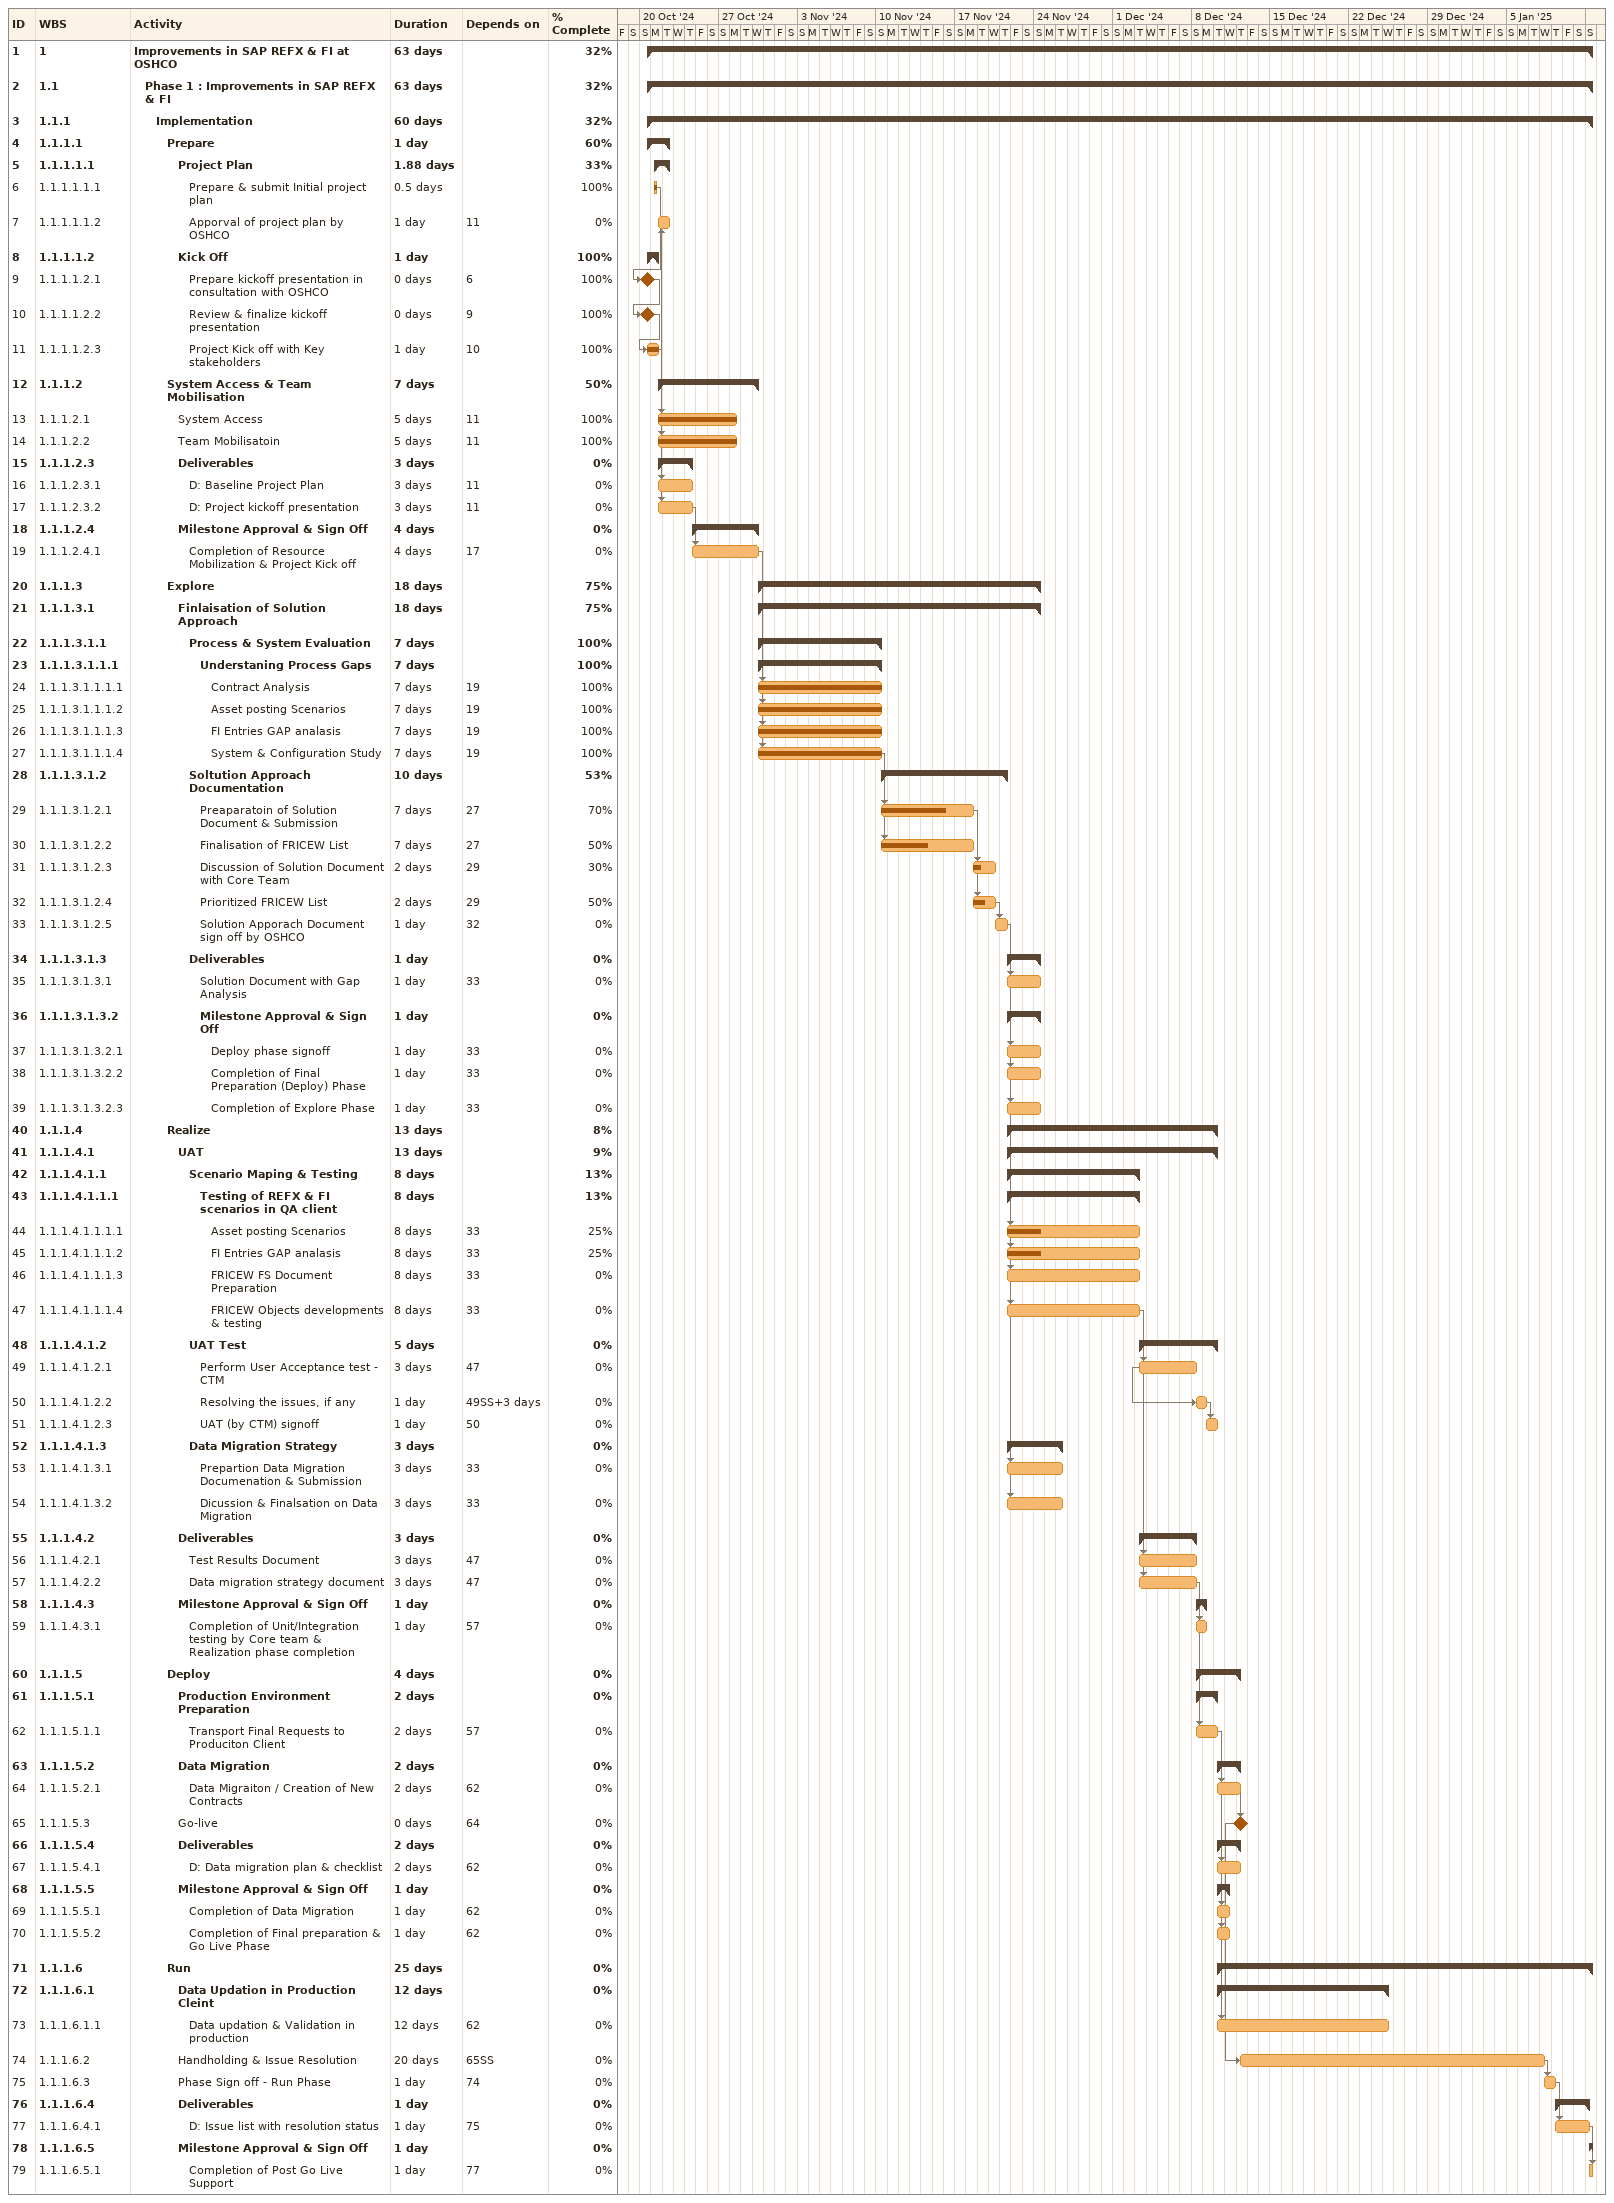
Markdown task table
| ID | WBS | Task | Duration | Start | Finish | Predecessors | % complete |
|---|---|---|---|---|---|---|---|
| 1 | 1 | **Improvements in SAP REFX & FI at OSHCO** | 63d | 2024-10-20 | 2025-01-12 |  | 32 |
| 2 | 1.1 | **Phase 1 : Improvements in SAP REFX & FI** | 63d | 2024-10-20 | 2025-01-12 |  | 32 |
| 3 | 1.1.1 | **Implementation** | 60d | 2024-10-20 | 2025-01-12 |  | 32 |
| 4 | 1.1.1.1 | **Prepare** | 1d | 2024-10-20 | 2024-10-22 |  | 60 |
| 5 | 1.1.1.1.1 | **Project Plan** | 1.88d | 2024-10-21 | 2024-10-22 |  | 33 |
| 6 | 1.1.1.1.1.1 | Prepare & submit Initial project plan | 0.5d | 2024-10-21 | 2024-10-21 |  | 100 |
| 7 | 1.1.1.1.1.2 | Apporval of project plan by OSHCO | 1d | 2024-10-21 | 2024-10-22 | 11 | 0 |
| 8 | 1.1.1.1.2 | **Kick Off** | 1d | 2024-10-20 | 2024-10-21 |  | 100 |
| 9 | 1.1.1.1.2.1 | Prepare kickoff presentation in consultation with OSHCO | 0d | 2024-10-20 | 2024-10-20 | 6 | 100 |
| 10 | 1.1.1.1.2.2 | Review & finalize kickoff presentation | 0d | 2024-10-20 | 2024-10-20 | 9 | 100 |
| 11 | 1.1.1.1.2.3 | Project Kick off with Key stakeholders | 1d | 2024-10-20 | 2024-10-21 | 10 | 100 |
| 12 | 1.1.1.2 | **System Access & Team Mobilisation** | 7d | 2024-10-21 | 2024-10-30 |  | 50 |
| 13 | 1.1.1.2.1 | System Access | 5d | 2024-10-21 | 2024-10-28 | 11 | 100 |
| 14 | 1.1.1.2.2 | Team Mobilisatoin | 5d | 2024-10-21 | 2024-10-28 | 11 | 100 |
| 15 | 1.1.1.2.3 | **Deliverables** | 3d | 2024-10-21 | 2024-10-24 |  | 0 |
| 16 | 1.1.1.2.3.1 | D: Baseline Project Plan | 3d | 2024-10-21 | 2024-10-24 | 11 | 0 |
| 17 | 1.1.1.2.3.2 | D: Project kickoff presentation | 3d | 2024-10-21 | 2024-10-24 | 11 | 0 |
| 18 | 1.1.1.2.4 | **Milestone Approval & Sign Off** | 4d | 2024-10-24 | 2024-10-30 |  | 0 |
| 19 | 1.1.1.2.4.1 | Completion of Resource Mobilization & Project Kick off | 4d | 2024-10-24 | 2024-10-30 | 17 | 0 |
| 20 | 1.1.1.3 | **Explore** | 18d | 2024-10-30 | 2024-11-24 |  | 75 |
| 21 | 1.1.1.3.1 | **Finlaisation of Solution Approach** | 18d | 2024-10-30 | 2024-11-24 |  | 75 |
| 22 | 1.1.1.3.1.1 | **Process & System Evaluation** | 7d | 2024-10-30 | 2024-11-10 |  | 100 |
| 23 | 1.1.1.3.1.1.1 | **Understaning Process Gaps** | 7d | 2024-10-30 | 2024-11-10 |  | 100 |
| 24 | 1.1.1.3.1.1.1.1 | Contract Analysis | 7d | 2024-10-30 | 2024-11-10 | 19 | 100 |
| 25 | 1.1.1.3.1.1.1.2 | Asset posting Scenarios | 7d | 2024-10-30 | 2024-11-10 | 19 | 100 |
| 26 | 1.1.1.3.1.1.1.3 | FI Entries GAP analasis | 7d | 2024-10-30 | 2024-11-10 | 19 | 100 |
| 27 | 1.1.1.3.1.1.1.4 | System & Configuration Study | 7d | 2024-10-30 | 2024-11-10 | 19 | 100 |
| 28 | 1.1.1.3.1.2 | **Soltution Approach Documentation** | 10d | 2024-11-10 | 2024-11-21 |  | 53 |
| 29 | 1.1.1.3.1.2.1 | Preaparatoin of Solution Document & Submission | 7d | 2024-11-10 | 2024-11-18 | 27 | 70 |
| 30 | 1.1.1.3.1.2.2 | Finalisation of FRICEW List | 7d | 2024-11-10 | 2024-11-18 | 27 | 50 |
| 31 | 1.1.1.3.1.2.3 | Discussion of Solution Document with Core Team | 2d | 2024-11-18 | 2024-11-20 | 29 | 30 |
| 32 | 1.1.1.3.1.2.4 | Prioritized FRICEW List | 2d | 2024-11-18 | 2024-11-20 | 29 | 50 |
| 33 | 1.1.1.3.1.2.5 | Solution Apporach Document sign off by OSHCO | 1d | 2024-11-20 | 2024-11-21 | 32 | 0 |
| 34 | 1.1.1.3.1.3 | **Deliverables** | 1d | 2024-11-21 | 2024-11-24 |  | 0 |
| 35 | 1.1.1.3.1.3.1 | Solution Document with Gap Analysis | 1d | 2024-11-21 | 2024-11-24 | 33 | 0 |
| 36 | 1.1.1.3.1.3.2 | **Milestone Approval & Sign Off** | 1d | 2024-11-21 | 2024-11-24 |  | 0 |
| 37 | 1.1.1.3.1.3.2.1 | Deploy phase signoff | 1d | 2024-11-21 | 2024-11-24 | 33 | 0 |
| 38 | 1.1.1.3.1.3.2.2 | Completion of Final Preparation (Deploy) Phase | 1d | 2024-11-21 | 2024-11-24 | 33 | 0 |
| 39 | 1.1.1.3.1.3.2.3 | Completion of Explore Phase | 1d | 2024-11-21 | 2024-11-24 | 33 | 0 |
| 40 | 1.1.1.4 | **Realize** | 13d | 2024-11-21 | 2024-12-10 |  | 8 |
| 41 | 1.1.1.4.1 | **UAT** | 13d | 2024-11-21 | 2024-12-10 |  | 9 |
| 42 | 1.1.1.4.1.1 | **Scenario Maping & Testing** | 8d | 2024-11-21 | 2024-12-03 |  | 13 |
| 43 | 1.1.1.4.1.1.1 | **Testing of REFX & FI scenarios in QA client** | 8d | 2024-11-21 | 2024-12-03 |  | 13 |
| 44 | 1.1.1.4.1.1.1.1 | Asset posting Scenarios | 8d | 2024-11-21 | 2024-12-03 | 33 | 25 |
| 45 | 1.1.1.4.1.1.1.2 | FI Entries GAP analasis | 8d | 2024-11-21 | 2024-12-03 | 33 | 25 |
| 46 | 1.1.1.4.1.1.1.3 | FRICEW FS Document Preparation | 8d | 2024-11-21 | 2024-12-03 | 33 | 0 |
| 47 | 1.1.1.4.1.1.1.4 | FRICEW Objects developments & testing | 8d | 2024-11-21 | 2024-12-03 | 33 | 0 |
| 48 | 1.1.1.4.1.2 | **UAT Test** | 5d | 2024-12-03 | 2024-12-10 |  | 0 |
| 49 | 1.1.1.4.1.2.1 | Perform User Acceptance test - CTM | 3d | 2024-12-03 | 2024-12-08 | 47 | 0 |
| 50 | 1.1.1.4.1.2.2 | Resolving the issues, if any | 1d | 2024-12-08 | 2024-12-09 | 49SS+3d | 0 |
| 51 | 1.1.1.4.1.2.3 | UAT (by CTM) signoff | 1d | 2024-12-09 | 2024-12-10 | 50 | 0 |
| 52 | 1.1.1.4.1.3 | **Data Migration Strategy** | 3d | 2024-11-21 | 2024-11-26 |  | 0 |
| 53 | 1.1.1.4.1.3.1 | Prepartion Data Migration Documenation & Submission | 3d | 2024-11-21 | 2024-11-26 | 33 | 0 |
| 54 | 1.1.1.4.1.3.2 | Dicussion & Finalsation on Data Migration | 3d | 2024-11-21 | 2024-11-26 | 33 | 0 |
| 55 | 1.1.1.4.2 | **Deliverables** | 3d | 2024-12-03 | 2024-12-08 |  | 0 |
| 56 | 1.1.1.4.2.1 | Test Results Document | 3d | 2024-12-03 | 2024-12-08 | 47 | 0 |
| 57 | 1.1.1.4.2.2 | Data migration strategy document | 3d | 2024-12-03 | 2024-12-08 | 47 | 0 |
| 58 | 1.1.1.4.3 | **Milestone Approval & Sign Off** | 1d | 2024-12-08 | 2024-12-09 |  | 0 |
| 59 | 1.1.1.4.3.1 | Completion of Unit/Integration testing by Core team & Realization phase completion | 1d | 2024-12-08 | 2024-12-09 | 57 | 0 |
| 60 | 1.1.1.5 | **Deploy** | 4d | 2024-12-08 | 2024-12-12 |  | 0 |
| 61 | 1.1.1.5.1 | **Production Environment Preparation** | 2d | 2024-12-08 | 2024-12-10 |  | 0 |
| 62 | 1.1.1.5.1.1 | Transport Final Requests to Produciton Client | 2d | 2024-12-08 | 2024-12-10 | 57 | 0 |
| 63 | 1.1.1.5.2 | **Data Migration** | 2d | 2024-12-10 | 2024-12-12 |  | 0 |
| 64 | 1.1.1.5.2.1 | Data Migraiton / Creation of New Contracts | 2d | 2024-12-10 | 2024-12-12 | 62 | 0 |
| 65 | 1.1.1.5.3 | Go-live | 0d | 2024-12-12 | 2024-12-12 | 64 | 0 |
| 66 | 1.1.1.5.4 | **Deliverables** | 2d | 2024-12-10 | 2024-12-12 |  | 0 |
| 67 | 1.1.1.5.4.1 | D: Data migration plan & checklist | 2d | 2024-12-10 | 2024-12-12 | 62 | 0 |
| 68 | 1.1.1.5.5 | **Milestone Approval & Sign Off** | 1d | 2024-12-10 | 2024-12-11 |  | 0 |
| 69 | 1.1.1.5.5.1 | Completion of Data Migration | 1d | 2024-12-10 | 2024-12-11 | 62 | 0 |
| 70 | 1.1.1.5.5.2 | Completion of Final preparation & Go Live Phase | 1d | 2024-12-10 | 2024-12-11 | 62 | 0 |
| 71 | 1.1.1.6 | **Run** | 25d | 2024-12-10 | 2025-01-12 |  | 0 |
| 72 | 1.1.1.6.1 | **Data Updation in Production Cleint** | 12d | 2024-12-10 | 2024-12-25 |  | 0 |
| 73 | 1.1.1.6.1.1 | Data updation & Validation in production | 12d | 2024-12-10 | 2024-12-25 | 62 | 0 |
| 74 | 1.1.1.6.2 | Handholding & Issue Resolution | 20d | 2024-12-12 | 2025-01-08 | 65SS | 0 |
| 75 | 1.1.1.6.3 | Phase Sign off - Run Phase | 1d | 2025-01-08 | 2025-01-09 | 74 | 0 |
| 76 | 1.1.1.6.4 | **Deliverables** | 1d | 2025-01-09 | 2025-01-12 |  | 0 |
| 77 | 1.1.1.6.4.1 | D: Issue list with resolution status | 1d | 2025-01-09 | 2025-01-12 | 75 | 0 |
| 78 | 1.1.1.6.5 | **Milestone Approval & Sign Off** | 1d | 2025-01-12 | 2025-01-12 |  | 0 |
| 79 | 1.1.1.6.5.1 | Completion of Post Go Live Support | 1d | 2025-01-12 | 2025-01-12 | 77 | 0 |
